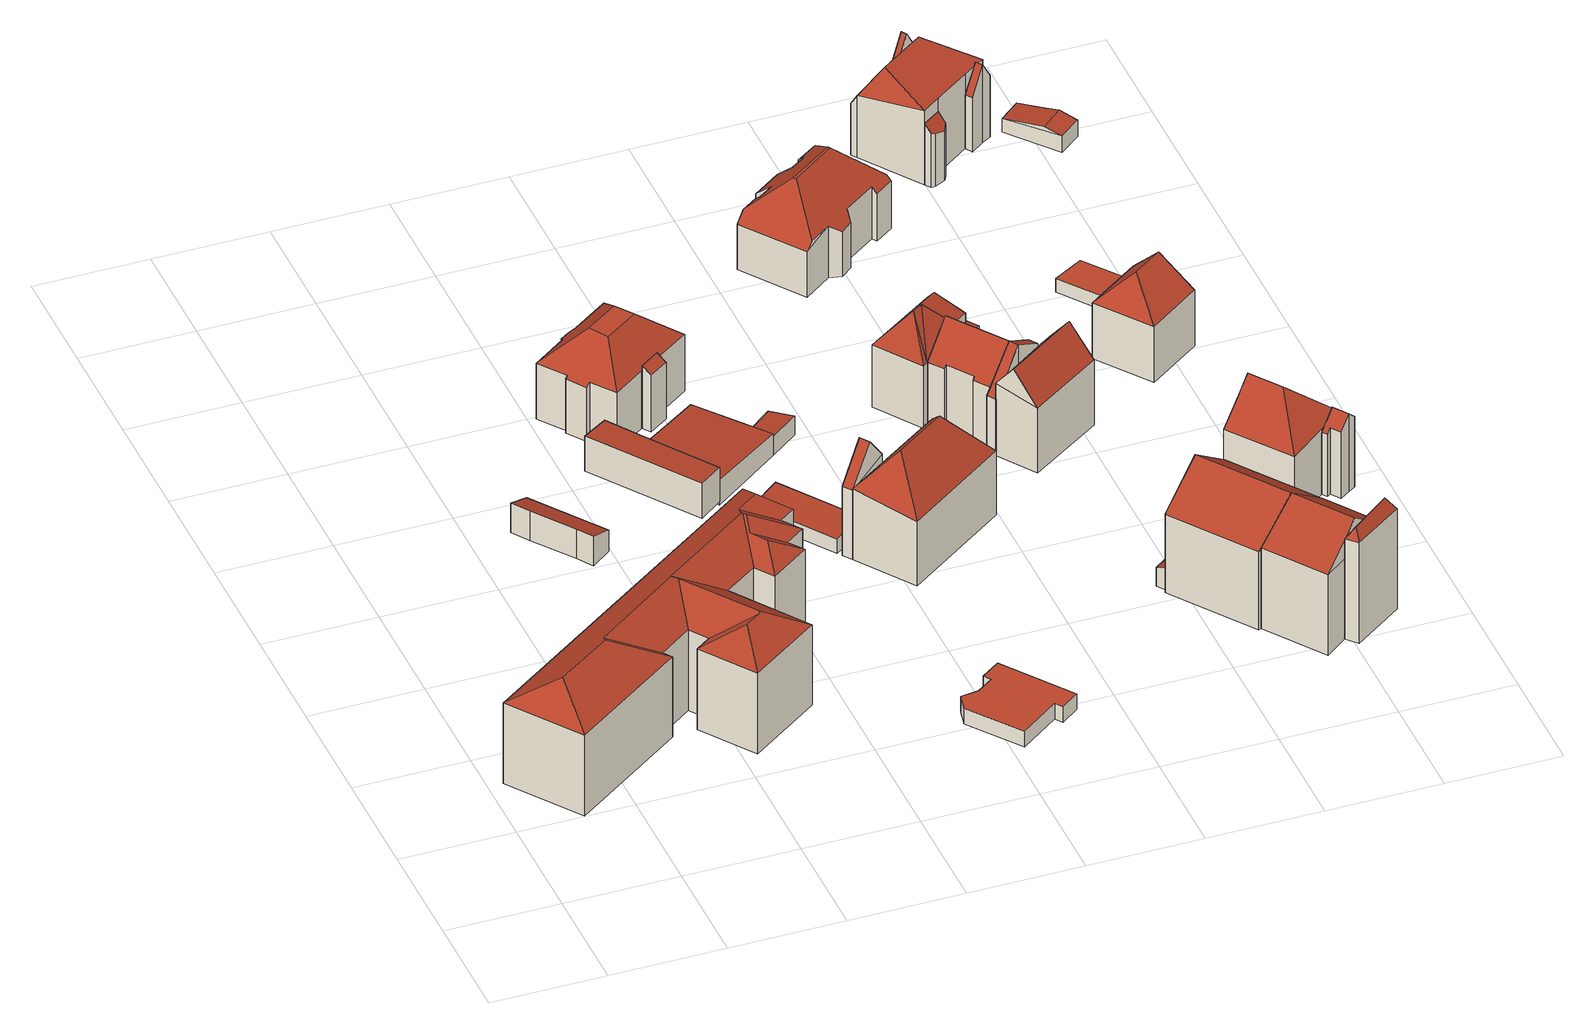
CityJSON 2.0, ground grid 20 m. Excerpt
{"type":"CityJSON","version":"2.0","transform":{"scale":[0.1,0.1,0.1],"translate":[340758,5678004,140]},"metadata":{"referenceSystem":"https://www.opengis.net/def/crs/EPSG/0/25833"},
"CityObjects":{
"building1":{"type":"Building","attributes":{"Dachtyp_tdc":"tdcFreeFormRoof","Gemeindeschluessel":14729160,"Dachneigung":32.96,"QualitaetDacherkennung":18,"Geometrietyp2DReferenz":"3000","function":"31001_9998","roofType":"5000","measuredHeight":20.67},"geometry":[{"type":"MultiSurface","lod":"2","boundaries":[[[0,1,2,3]],[[1,4,5,2]],[[4,6,7,5]],[[6,8,9,7]],[[8,10,11,9]],[[10,12,13,11]],[[12,14,15,13]],[[14,16,17,15]],[[16,18,19,17]],[[18,20,21,19]],[[20,22,23,21]],[[22,24,25,23]],[[24,26,27,25]],[[26,28,29,27]],[[28,30,31,29]],[[30,32,33,31]],[[32,34,35,33]],[[34,0,3,35]],[[36,37,34,32]],[[38,39,40,36,32,30]],[[41,38,30,28]],[[41,28,26]],[[42,43,44,45,46,39,38,41,26,24]],[[42,24,22]],[[43,42,22,20]],[[44,43,20,18]],[[47,45,44,18,16]],[[48,49,47,16,14]],[[50,48,14,12]],[[50,12,10]],[[49,48,50,10,8]],[[46,45,47,49,8,6]],[[40,39,46,6,4]],[[51,37,36,40,4,1]],[[51,1,0]],[[37,51,0,34]],[[3,2,5,7,9,11,13,15,17,19,21,23,25,27,29,31,33,35]]],"semantics":{"surfaces":[{"type":"WallSurface"},{"type":"RoofSurface"},{"type":"GroundSurface"}],"values":[0,0,0,0,0,0,0,0,0,0,0,0,0,0,0,0,0,0,1,1,1,1,1,1,1,1,1,1,1,1,1,1,1,1,1,1,2]}}]},
"building2":{"type":"Building","attributes":{"Dachtyp_tdc":"tdcPolyFlatRoof","Gemeindeschluessel":14729160,"Dachneigung":19.2,"QualitaetDacherkennung":61,"Geometrietyp2DReferenz":"3000","function":"31001_9998","roofType":"2100","measuredHeight":5.78},"geometry":[{"type":"MultiSurface","lod":"2","boundaries":[[[52,53,54,55]],[[53,56,57,54]],[[56,58,59,57]],[[58,60,61,59]],[[60,62,63,61]],[[62,64,65,63]],[[64,52,55,65]],[[64,62,60,58,56,53,52]],[[55,54,57,59,61,63,65]]],"semantics":{"surfaces":[{"type":"WallSurface"},{"type":"RoofSurface"},{"type":"GroundSurface"}],"values":[0,0,0,0,0,0,0,1,2]}}]},
"building3":{"type":"Building","attributes":{"Dachtyp_tdc":"tdcPolyFlatRoof","Gemeindeschluessel":14729160,"Dachneigung":3.01,"QualitaetDacherkennung":74,"Geometrietyp2DReferenz":"3000","function":"31001_9998","roofType":"2100","measuredHeight":6.93},"geometry":[{"type":"MultiSurface","lod":"2","boundaries":[[[66,67,68,69]],[[67,70,71,68]],[[70,72,73,71]],[[72,74,75,73]],[[74,66,69,75]],[[74,72,70,67,66]],[[69,68,71,73,75]]],"semantics":{"surfaces":[{"type":"WallSurface"},{"type":"RoofSurface"},{"type":"GroundSurface"}],"values":[0,0,0,0,0,1,2]}}]},
"building4":{"type":"Building","attributes":{"Dachtyp_tdc":"tdcPolyFlatRoof","Gemeindeschluessel":14729160,"Dachneigung":0,"QualitaetDacherkennung":0,"Geometrietyp2DReferenz":"3000","BezugspunktDach":"2000","function":"31001_9998","measuredHeight":3},"geometry":[{"type":"MultiSurface","lod":"2","boundaries":[[[76,77,78,79,80,81,82,83,84,85]],[[81,80,86,87]],[[80,79,88,86]],[[79,78,89,88]],[[78,77,90,89]],[[77,76,91,90]],[[76,85,92,91]],[[85,84,93,92]],[[84,83,94,93]],[[83,82,95,94]],[[82,81,87,95]],[[92,93,94,95,87,86,88,89,90,91]]],"semantics":{"surfaces":[{"type":"RoofSurface"},{"type":"WallSurface"},{"type":"GroundSurface"}],"values":[0,1,1,1,1,1,1,1,1,1,1,2]}}]},
"building5":{"type":"Building","attributes":{"Gemeindeschluessel":14729160,"Geometrietyp2DReferenz":"3000","function":"31001_9998","roofType":"9999"},"children":["building5-1","building5-2"]},
"building5-1":{"type":"BuildingPart","attributes":{"Dachtyp_tdc":"tdcPolyFlatRoof","Dachneigung":34.7,"QualitaetDacherkennung":26,"Geometrietyp2DReferenz":"3000","roofType":"2100","measuredHeight":12.21},"parents":["building5"],"geometry":[{"type":"MultiSurface","lod":"2","boundaries":[[[96,97,98,99,100]],[[97,101,102,98]],[[101,103,104,102]],[[103,105,106,107,104]],[[103,101,97,96,105]],[[107,99,98,102,104]],[[96,100,106,105]],[[100,99,107,106]]],"semantics":{"surfaces":[{"type":"WallSurface"},{"type":"RoofSurface"},{"type":"GroundSurface"},{"type":"ClosureSurface"}],"values":[0,0,0,0,1,2,0,3]}}]},
"building5-2":{"type":"BuildingPart","attributes":{"Dachtyp_tdc":"tdcCutTentRoof","Dachneigung":43.48,"QualitaetDacherkennung":68,"Geometrietyp2DReferenz":"3000","roofType":"9999","measuredHeight":16.53},"parents":["building5"],"geometry":[{"type":"MultiSurface","lod":"2","boundaries":[[[108,109,98,110]],[[109,100,99,98]],[[106,111,112,107]],[[111,113,114,112]],[[113,115,116,114]],[[115,117,118,116]],[[117,119,120,118]],[[119,121,122,120]],[[121,123,124,122]],[[123,125,126,124]],[[125,127,128,126]],[[127,129,130,128]],[[129,131,132,130]],[[131,133,134,132]],[[133,135,136,134]],[[135,137,138,136]],[[137,139,140,138]],[[139,141,142,140]],[[141,108,110,142]],[[113,111,106,100,109,108,143,144]],[[123,121,119,117,115,113,144,145]],[[137,135,133,131,129,127,125,123,145,146]],[[108,141,139,137,146,143]],[[146,145,144,143]],[[110,98,99,107,112,114,116,118,120,122,124,126,128,130,132,134,136,138,140,142]],[[107,99,100,106]]],"semantics":{"surfaces":[{"type":"WallSurface"},{"type":"RoofSurface"},{"type":"GroundSurface"},{"type":"ClosureSurface"}],"values":[0,0,0,0,0,0,0,0,0,0,0,0,0,0,0,0,0,0,0,1,1,1,1,1,2,3]}}]},
"building6":{"type":"Building","attributes":{"Dachtyp_tdc":"tdcPolyFlatRoof","Gemeindeschluessel":14729160,"Dachneigung":6.34,"QualitaetDacherkennung":82,"Geometrietyp2DReferenz":"3000","function":"31001_9998","roofType":"2100","measuredHeight":3.53},"geometry":[{"type":"MultiSurface","lod":"2","boundaries":[[[147,148,149,150]],[[148,151,152,149]],[[151,153,154,152]],[[153,147,150,154]],[[153,151,148,147]],[[150,149,152,154]]],"semantics":{"surfaces":[{"type":"WallSurface"},{"type":"RoofSurface"},{"type":"GroundSurface"}],"values":[0,0,0,0,1,2]}}]},
"building7":{"type":"Building","attributes":{"Gemeindeschluessel":14729160,"Geometrietyp2DReferenz":"3000","function":"31001_9998","roofType":"9999"},"children":["building7-1","building7-2"]},
"building7-1":{"type":"BuildingPart","attributes":{"Dachtyp_tdc":"tdcPolyFlatRoof","Dachneigung":2.63,"QualitaetDacherkennung":85,"Geometrietyp2DReferenz":"3000","roofType":"2100","measuredHeight":4.92},"parents":["building7"],"geometry":[{"type":"MultiSurface","lod":"2","boundaries":[[[155,156,157,158]],[[156,159,160,161,157]],[[162,163,164,165,166]],[[163,155,158,164]],[[163,162,159,156,155]],[[158,157,161,165,164]],[[162,166,160,159]],[[166,165,161,160]]],"semantics":{"surfaces":[{"type":"WallSurface"},{"type":"RoofSurface"},{"type":"GroundSurface"},{"type":"ClosureSurface"}],"values":[0,0,0,0,1,2,0,3]}}]},
"building7-2":{"type":"BuildingPart","attributes":{"Dachtyp_tdc":"tdcPolyFlatRoof","Dachneigung":8.41,"QualitaetDacherkennung":67,"Geometrietyp2DReferenz":"3000","roofType":"2100","measuredHeight":3.64},"parents":["building7"],"geometry":[{"type":"MultiSurface","lod":"2","boundaries":[[[167,168,169,170]],[[168,166,165,169]],[[160,167,170,161]],[[160,166,168,167]],[[170,169,165,161]],[[160,161,165,166]]],"semantics":{"surfaces":[{"type":"WallSurface"},{"type":"RoofSurface"},{"type":"GroundSurface"},{"type":"ClosureSurface"}],"values":[0,0,0,1,2,3]}}]},
"building8":{"type":"Building","attributes":{"Gemeindeschluessel":14729160,"Geometrietyp2DReferenz":"3000","function":"31001_9998","roofType":"9999"},"children":["building8-1","building8-2"]},
"building8-1":{"type":"BuildingPart","attributes":{"Dachtyp_tdc":"tdcHipRoof","Dachneigung":49.89,"QualitaetDacherkennung":54,"Geometrietyp2DReferenz":"3000","roofType":"3200","measuredHeight":20.4},"parents":["building8"],"geometry":[{"type":"MultiSurface","lod":"2","boundaries":[[[171,172,173,174]],[[172,175,176,177,173]],[[178,171,174,179]],[[175,172,180]],[[171,178,181]],[[172,171,181,180]],[[178,182,183,175,180,181]],[[174,173,177,184,179]],[[179,184,182,178]],[[183,176,175]],[[184,177,176,183,182]]],"semantics":{"surfaces":[{"type":"WallSurface"},{"type":"RoofSurface"},{"type":"GroundSurface"},{"type":"ClosureSurface"}],"values":[0,0,0,1,1,1,1,2,0,0,3]}}]},
"building8-2":{"type":"BuildingPart","attributes":{"Dachtyp_tdc":"tdcGableRoof","Dachneigung":52.89,"QualitaetDacherkennung":51,"Geometrietyp2DReferenz":"3000","roofType":"3100","measuredHeight":19.97},"parents":["building8"],"geometry":[{"type":"MultiSurface","lod":"2","boundaries":[[[176,185,186,177]],[[185,187,188,186]],[[187,189,182,184,188]],[[187,185,190]],[[176,183,189,191]],[[185,176,191,190]],[[189,187,190,191]],[[177,186,188,184]],[[183,182,189]],[[176,177,184,182,183]]],"semantics":{"surfaces":[{"type":"WallSurface"},{"type":"RoofSurface"},{"type":"GroundSurface"},{"type":"ClosureSurface"}],"values":[0,0,0,0,0,1,1,2,0,3]}}]},
"building9":{"type":"Building","attributes":{"Dachtyp_tdc":"tdcFreeFormRoof","Gemeindeschluessel":14729160,"Dachneigung":50.76,"QualitaetDacherkennung":24,"Geometrietyp2DReferenz":"3000","function":"31001_9998","roofType":"5000","measuredHeight":18.04},"geometry":[{"type":"MultiSurface","lod":"2","boundaries":[[[192,193,194,195]],[[193,196,197,194]],[[196,198,199,197]],[[198,200,201,199]],[[200,202,203,201]],[[202,204,205,203]],[[204,192,195,205]],[[206,207,204,202]],[[208,206,202,200]],[[208,200,198]],[[209,207,206,208,198,196]],[[209,196,193]],[[207,192,204]],[[209,192,207]],[[192,209,193]],[[195,194,197,199,201,203,205]]],"semantics":{"surfaces":[{"type":"WallSurface"},{"type":"RoofSurface"},{"type":"GroundSurface"}],"values":[0,0,0,0,0,0,0,1,1,1,1,1,1,1,1,2]}}]},
"building10":{"type":"Building","attributes":{"Dachtyp_tdc":"tdcFreeFormRoof","Gemeindeschluessel":14729160,"Dachneigung":47.77,"QualitaetDacherkennung":74,"Geometrietyp2DReferenz":"3000","function":"31001_9998","roofType":"5000","measuredHeight":18.05},"geometry":[{"type":"MultiSurface","lod":"2","boundaries":[[[210,211,212,213]],[[211,214,215,212]],[[214,216,217,215]],[[216,218,219,217]],[[218,220,221,219]],[[220,222,223,221]],[[222,224,225,223]],[[224,226,227,225]],[[226,228,229,227]],[[228,230,231,229]],[[230,232,233,231]],[[232,234,235,233]],[[234,236,237,235]],[[236,238,239,237]],[[238,240,241,239]],[[240,242,243,241]],[[242,244,245,243]],[[244,246,247,245]],[[246,248,249,247]],[[248,250,251,249]],[[250,252,253,251]],[[252,254,255,253]],[[254,256,257,255]],[[256,258,259,257]],[[258,260,261,259]],[[260,262,263,261]],[[262,264,265,263]],[[264,266,267,265]],[[266,268,269,267]],[[268,270,271,269]],[[270,272,273,271]],[[272,274,275,273]],[[274,276,277,275]],[[276,278,279,277]],[[278,280,281,279]],[[280,282,283,281]],[[282,284,285,283]],[[284,286,287,285]],[[286,288,289,287]],[[288,210,213,289]],[[290,276,274,272,270,268,266,264,262,260,258,256,254,252,250,248,246,244,242,240,238,236,234,232,230,228,226,224,222,220,218,216,214,211,210,291]],[[278,290,291,288,286,284,282,280]],[[278,276,290]],[[210,288,291]],[[213,212,215,217,219,221,223,225,227,229,231,233,235,237,239,241,243,245,247,249,251,253,255,257,259,261,263,265,267,269,271,273,275,277,279,281,283,285,287,289]]],"semantics":{"surfaces":[{"type":"WallSurface"},{"type":"RoofSurface"},{"type":"GroundSurface"}],"values":[0,0,0,0,0,0,0,0,0,0,0,0,0,0,0,0,0,0,0,0,0,0,0,0,0,0,0,0,0,0,0,0,0,0,0,0,0,0,0,0,1,1,0,0,2]}}]},
"building11":{"type":"Building","attributes":{"Gemeindeschluessel":14729160,"Geometrietyp2DReferenz":"3000","function":"31001_9998","roofType":"9999"},"children":["building11-1","building11-2"]},
"building11-1":{"type":"BuildingPart","attributes":{"Dachtyp_tdc":"tdcGableRoof","Dachneigung":47.56,"QualitaetDacherkennung":50,"Geometrietyp2DReferenz":"3000","roofType":"3100","measuredHeight":17.82},"parents":["building11"],"geometry":[{"type":"MultiSurface","lod":"2","boundaries":[[[292,293,294,295]],[[293,296,297,294]],[[296,290,298,297]],[[290,299,300,298]],[[299,301,302,303,300]],[[290,296,293,292,304,305]],[[305,301,299,290]],[[306,295,294,297,298,300,303]],[[304,307,305]],[[292,295,306,307,304]],[[307,302,301,305]],[[306,303,302,307]]],"semantics":{"surfaces":[{"type":"WallSurface"},{"type":"RoofSurface"},{"type":"GroundSurface"},{"type":"ClosureSurface"}],"values":[0,0,0,0,0,1,1,2,0,3,0,3]}}]},
"building11-2":{"type":"BuildingPart","attributes":{"Dachtyp_tdc":"tdcGableRoof","Dachneigung":50.42,"QualitaetDacherkennung":58,"Geometrietyp2DReferenz":"3000","roofType":"3100","measuredHeight":18.27},"parents":["building11"],"geometry":[{"type":"MultiSurface","lod":"2","boundaries":[[[308,309,310,311]],[[309,312,292,295,310]],[[313,308,311,314]],[[312,309,315]],[[308,313,316]],[[309,308,316,315]],[[313,302,307,304,312,315,316]],[[311,310,295,306,303,314]],[[314,303,302,313]],[[292,312,304]],[[306,295,292,304,307]],[[303,306,307,302]]],"semantics":{"surfaces":[{"type":"WallSurface"},{"type":"RoofSurface"},{"type":"GroundSurface"},{"type":"ClosureSurface"}],"values":[0,0,0,0,0,1,1,2,0,0,3,3]}}]},
"building12":{"type":"Building","attributes":{"Gemeindeschluessel":14729160,"Geometrietyp2DReferenz":"3000","function":"31001_9998","roofType":"9999"},"children":["building12-1","building12-2","building12-3","building12-4","building12-5"]},
"building12-1":{"type":"BuildingPart","attributes":{"Dachtyp_tdc":"tdcFreeFormRoof","Dachneigung":58.46,"QualitaetDacherkennung":4,"Geometrietyp2DReferenz":"3000","roofType":"5000","measuredHeight":22.05},"parents":["building12"],"geometry":[{"type":"MultiSurface","lod":"2","boundaries":[[[317,318,319,320,321]],[[318,322,323,319]],[[322,324,325,326,327,323]],[[328,324,322]],[[329,328,322,318]],[[329,318,317]],[[328,329,317,330,331,324]],[[320,319,323,327]],[[324,331,325]],[[330,317,321]],[[326,321,320,327]],[[325,331,330,321,326]]],"semantics":{"surfaces":[{"type":"WallSurface"},{"type":"RoofSurface"},{"type":"GroundSurface"},{"type":"ClosureSurface"}],"values":[0,0,0,1,1,1,1,2,0,0,3,3]}}]},
"building12-2":{"type":"BuildingPart","attributes":{"Dachtyp_tdc":"tdcPolyFlatRoof","Dachneigung":22.03,"QualitaetDacherkennung":40,"Geometrietyp2DReferenz":"3000","roofType":"2100","measuredHeight":4.48},"parents":["building12"],"geometry":[{"type":"MultiSurface","lod":"2","boundaries":[[[332,333,334,335]],[[333,336,337,334]],[[336,338,339,337]],[[338,340,341,339]],[[340,342,343,341]],[[342,344,345,343]],[[344,346,347,345]],[[346,348,349,347]],[[348,350,351,349]],[[350,352,353,351]],[[354,332,335,355]],[[354,352,350,348,346,344,342,340,338,336,333,332]],[[335,334,337,339,341,343,345,347,349,351,353,355]],[[355,353,352,354]]],"semantics":{"surfaces":[{"type":"WallSurface"},{"type":"RoofSurface"},{"type":"GroundSurface"},{"type":"ClosureSurface"}],"values":[0,0,0,0,0,0,0,0,0,0,0,1,2,3]}}]},
"building12-3":{"type":"BuildingPart","attributes":{"Dachtyp_tdc":"tdcPolyFlatRoof","Dachneigung":0,"QualitaetDacherkennung":16,"Geometrietyp2DReferenz":"3000","roofType":"1000","measuredHeight":13.97},"parents":["building12"],"geometry":[{"type":"MultiSurface","lod":"2","boundaries":[[[356,357,358,359]],[[360,361,362,363]],[[361,356,359,362]],[[361,360,357,356]],[[359,358,363,362]],[[363,358,357,360]]],"semantics":{"surfaces":[{"type":"WallSurface"},{"type":"RoofSurface"},{"type":"GroundSurface"},{"type":"ClosureSurface"}],"values":[0,0,0,1,2,3]}}]},
"building12-4":{"type":"BuildingPart","attributes":{"Dachtyp_tdc":"tdcGableRoof","Dachneigung":36.53,"QualitaetDacherkennung":72,"Geometrietyp2DReferenz":"3000","roofType":"3100","measuredHeight":21.66},"parents":["building12"],"geometry":[{"type":"MultiSurface","lod":"2","boundaries":[[[364,321,320,365,366,367]],[[368,369,370,371,372]],[[321,364,373,374,330]],[[369,368,325,331,374,373]],[[365,320,327,372,371]],[[372,327,326,368]],[[327,320,321,326]],[[366,365,371,370]],[[366,370,369,364,367]],[[374,331,330]],[[325,368,326]],[[330,331,325,326,321]],[[369,373,364]]],"semantics":{"surfaces":[{"type":"WallSurface"},{"type":"RoofSurface"},{"type":"GroundSurface"},{"type":"ClosureSurface"}],"values":[0,0,1,1,2,0,3,3,3,0,0,3,3]}}]},
"building12-5":{"type":"BuildingPart","attributes":{"Dachtyp_tdc":"tdcGableRoof","Dachneigung":36.58,"QualitaetDacherkennung":67,"Geometrietyp2DReferenz":"3000","roofType":"3100","measuredHeight":21.69},"parents":["building12"],"geometry":[{"type":"MultiSurface","lod":"2","boundaries":[[[375,376,355,377]],[[376,354,355]],[[378,353,352]],[[378,379,360,363,353]],[[380,366,365,358,357]],[[370,381,382,371]],[[381,375,377,382]],[[381,369,383,384,385,375]],[[386,387,388,384,383,373,364,367]],[[380,386,367,366]],[[376,385,384,388,378]],[[378,388,387,379]],[[379,387,386,380]],[[375,385,376]],[[370,369,381]],[[377,355,353,363,358,365,371,382]],[[352,354,376,378]],[[352,353,355,354]],[[357,360,379,380]],[[357,358,363,360]],[[371,365,366,370]],[[383,369,373]],[[366,367,364,369,370]],[[373,369,364]]],"semantics":{"surfaces":[{"type":"WallSurface"},{"type":"RoofSurface"},{"type":"GroundSurface"},{"type":"ClosureSurface"}],"values":[0,0,0,0,0,0,0,1,1,0,0,0,0,0,0,2,0,3,0,3,3,0,3,3]}}]},
"building13":{"type":"Building","attributes":{"Dachtyp_tdc":"tdcFreeFormRoof","Gemeindeschluessel":14729160,"Dachneigung":42.41,"QualitaetDacherkennung":34,"Geometrietyp2DReferenz":"3000","function":"31001_9998","roofType":"5000","measuredHeight":16.13},"geometry":[{"type":"MultiSurface","lod":"2","boundaries":[[[389,390,391,392]],[[390,393,394,391]],[[393,395,396,394]],[[395,397,398,396]],[[397,399,400,398]],[[399,401,402,400]],[[401,403,404,402]],[[403,405,406,404]],[[405,407,408,406]],[[407,409,410,408]],[[409,411,412,410]],[[411,413,414,412]],[[413,415,416,414]],[[415,417,418,416]],[[417,419,420,418]],[[419,421,422,420]],[[421,423,424,422]],[[423,425,426,424]],[[425,427,428,426]],[[427,429,430,428]],[[429,431,432,430]],[[431,389,392,432]],[[433,434,435,436,415,413]],[[437,438,431,429,427,425,423,421,419,417,436,435]],[[393,390,389,438,437,439,440,397,395]],[[401,399,440,439,434,433,411,409,407,405,403]],[[434,439,437,435]],[[417,415,436]],[[389,431,438]],[[399,397,440]],[[413,411,433]],[[392,391,394,396,398,400,402,404,406,408,410,412,414,416,418,420,422,424,426,428,430,432]]],"semantics":{"surfaces":[{"type":"WallSurface"},{"type":"RoofSurface"},{"type":"GroundSurface"}],"values":[0,0,0,0,0,0,0,0,0,0,0,0,0,0,0,0,0,0,0,0,0,0,1,1,1,1,1,0,0,0,0,2]}}]},
"building14":{"type":"Building","attributes":{"Dachtyp_tdc":"tdcPolyFlatRoof","Gemeindeschluessel":14729160,"Dachneigung":0,"QualitaetDacherkennung":79,"Geometrietyp2DReferenz":"3000","function":"31001_9998","roofType":"1000","measuredHeight":2.91},"geometry":[{"type":"MultiSurface","lod":"2","boundaries":[[[441,442,443,444]],[[442,445,446,443]],[[445,447,448,446]],[[447,441,444,448]],[[447,445,442,441]],[[444,443,446,448]]],"semantics":{"surfaces":[{"type":"WallSurface"},{"type":"RoofSurface"},{"type":"GroundSurface"}],"values":[0,0,0,0,1,2]}}]},
"building15":{"type":"Building","attributes":{"Gemeindeschluessel":14729160,"Geometrietyp2DReferenz":"3000","function":"31001_9998","roofType":"9999"},"children":["building15-1","building15-2","building15-3"]},
"building15-1":{"type":"BuildingPart","attributes":{"Dachtyp_tdc":"tdcGableRoof","Dachneigung":29.94,"QualitaetDacherkennung":12,"Geometrietyp2DReferenz":"3000","roofType":"3100","measuredHeight":12.21},"parents":["building15"],"geometry":[{"type":"MultiSurface","lod":"2","boundaries":[[[449,450,451,452]],[[450,453,454,451]],[[453,455,456,454]],[[453,450,457]],[[450,449,458,457]],[[455,453,457,458,459]],[[452,451,454,456,460]],[[449,452,460,461]],[[461,460,456,455]],[[449,461,459,458]],[[459,461,455]]],"semantics":{"surfaces":[{"type":"WallSurface"},{"type":"RoofSurface"},{"type":"GroundSurface"},{"type":"ClosureSurface"}],"values":[0,0,0,0,1,1,2,3,3,3,3]}}]},
"building15-2":{"type":"BuildingPart","attributes":{"Dachtyp_tdc":"tdcFreeFormRoof","Dachneigung":44.81,"QualitaetDacherkennung":28,"Geometrietyp2DReferenz":"3000","roofType":"5000","measuredHeight":15.06},"parents":["building15"],"geometry":[{"type":"MultiSurface","lod":"2","boundaries":[[[462,463,464,465]],[[466,467,468,469]],[[467,470,471,468]],[[470,472,473,471]],[[472,474,475,473]],[[474,476,477,475]],[[476,478,479,477]],[[478,462,465,479]],[[474,472,470,467,466,480]],[[480,481,463,462,478,476,474]],[[465,464,482,469,468,471,473,475,477,479]],[[483,481,480]],[[482,464,463,481,483]],[[466,483,480]],[[466,469,482,483]]],"semantics":{"surfaces":[{"type":"WallSurface"},{"type":"RoofSurface"},{"type":"GroundSurface"},{"type":"ClosureSurface"}],"values":[0,0,0,0,0,0,0,0,1,1,2,0,3,0,3]}}]},
"building15-3":{"type":"BuildingPart","attributes":{"Dachtyp_tdc":"tdcHipAndGableRoof","Dachneigung":44.37,"QualitaetDacherkennung":52,"Geometrietyp2DReferenz":"3000","roofType":"5000","measuredHeight":18.87},"parents":["building15"],"geometry":[{"type":"MultiSurface","lod":"2","boundaries":[[[484,485,486,456,455]],[[485,487,488,486]],[[487,489,490,488]],[[489,491,492,490]],[[491,493,494,492]],[[493,495,496,494]],[[495,497,498,496]],[[497,499,500,498]],[[499,466,469,500]],[[501,502,503,464,463]],[[502,504,505,503]],[[504,506,452,505]],[[506,449,452]],[[502,501,481,483,466,507]],[[466,499,497,495,493,491,489,487,485,484,508,507]],[[508,506,504,502,507]],[[460,456,486,488,490,492,494,496,498,500,469,482,464,503,505,452]],[[459,458,449,506,508]],[[460,452,449,461]],[[461,449,458,459]],[[484,455,459,508]],[[455,456,460,461]],[[455,461,459]],[[501,463,481]],[[463,464,482,483,481]],[[483,482,469,466]]],"semantics":{"surfaces":[{"type":"WallSurface"},{"type":"RoofSurface"},{"type":"GroundSurface"},{"type":"ClosureSurface"}],"values":[0,0,0,0,0,0,0,0,0,0,0,0,0,1,1,1,2,0,3,3,0,3,3,0,3,3]}}]},
"building16":{"type":"Building","attributes":{"Dachtyp_tdc":"tdcHipAndGableRoof","Gemeindeschluessel":14729160,"Dachneigung":34.58,"QualitaetDacherkennung":45,"Geometrietyp2DReferenz":"3000","function":"31001_9998","roofType":"5000","measuredHeight":15.58},"geometry":[{"type":"MultiSurface","lod":"2","boundaries":[[[509,510,511,512]],[[510,513,514,511]],[[513,515,516,514]],[[515,509,512,516]],[[513,510,517]],[[509,515,518]],[[510,509,518,517]],[[515,513,517,518]],[[512,511,514,516]]],"semantics":{"surfaces":[{"type":"WallSurface"},{"type":"RoofSurface"},{"type":"GroundSurface"}],"values":[0,0,0,0,1,0,1,1,2]}}]},
"building17":{"type":"Building","attributes":{"Dachtyp_tdc":"tdcPolyFlatRoof","Gemeindeschluessel":14729160,"Dachneigung":0,"QualitaetDacherkennung":71,"Geometrietyp2DReferenz":"3000","function":"31001_9998","roofType":"1000","measuredHeight":2.67},"geometry":[{"type":"MultiSurface","lod":"2","boundaries":[[[519,520,521,522]],[[523,524,525,526]],[[522,521,524,523]],[[521,520,525,524]],[[520,519,526,525]],[[519,522,523,526]]],"semantics":{"surfaces":[{"type":"RoofSurface"},{"type":"GroundSurface"},{"type":"WallSurface"}],"values":[0,1,2,2,2,2]}}]},
"building18":{"type":"Building","attributes":{"Gemeindeschluessel":14729160,"Geometrietyp2DReferenz":"3000","function":"31001_9998","roofType":"9999"},"children":["building18-1","building18-2","building18-3","building18-4"]},
"building18-1":{"type":"BuildingPart","attributes":{"Dachtyp_tdc":"tdcPolyFlatRoof","Dachneigung":49.69,"QualitaetDacherkennung":43,"Geometrietyp2DReferenz":"3000","roofType":"2100","measuredHeight":12},"parents":["building18"],"geometry":[{"type":"MultiSurface","lod":"2","boundaries":[[[527,528,529,530]],[[528,531,532,529]],[[533,534,535,536]],[[534,537,538,535]],[[537,527,530,538]],[[537,534,533,531,528,527]],[[530,529,532,536,535,538]],[[536,532,531,533]]],"semantics":{"surfaces":[{"type":"WallSurface"},{"type":"RoofSurface"},{"type":"GroundSurface"},{"type":"ClosureSurface"}],"values":[0,0,0,0,0,1,2,3]}}]},
"building18-2":{"type":"BuildingPart","attributes":{"Dachtyp_tdc":"tdcGableRoof","Dachneigung":59.61,"QualitaetDacherkennung":68,"Geometrietyp2DReferenz":"3000","roofType":"3100","measuredHeight":15.15},"parents":["building18"],"geometry":[{"type":"MultiSurface","lod":"2","boundaries":[[[539,540,541,542]],[[540,543,544,541]],[[543,545,546,544]],[[545,547,548,546]],[[547,549,550,548]],[[549,551,552,550]],[[551,553,554,552]],[[553,555,556,554]],[[551,549,547,545,543,540,539,557,558,559]],[[559,560,555,553,551]],[[561,562,542,541,544,546,548,550,552,554,556]],[[558,563,559]],[[557,562,561,563,558]],[[542,562,557,539]],[[563,560,559]],[[556,555,560,563,561]]],"semantics":{"surfaces":[{"type":"WallSurface"},{"type":"RoofSurface"},{"type":"GroundSurface"},{"type":"ClosureSurface"}],"values":[0,0,0,0,0,0,0,0,1,1,2,0,3,3,0,3]}}]},
"building18-3":{"type":"BuildingPart","attributes":{"Dachtyp_tdc":"tdcHipRoof","Dachneigung":10.31,"QualitaetDacherkennung":29,"Geometrietyp2DReferenz":"3000","roofType":"3200","measuredHeight":16.32},"parents":["building18"],"geometry":[{"type":"MultiSurface","lod":"2","boundaries":[[[564,565,566,567]],[[565,568,569,566]],[[568,570,571,572,569]],[[573,574,575,576,577,578]],[[574,579,580,575]],[[579,581,582,580]],[[581,583,584,582]],[[583,585,541,584]],[[585,586,539,542,541]],[[587,588,533,536,556,555]],[[589,590,591,532,531]],[[590,592,593,591]],[[592,594,595,593]],[[594,564,567,595]],[[590,589,596]],[[597,586,585,583,581,579,574,573,598]],[[589,588,587,560,563,558,597,598,596]],[[573,599,600,570,568,565,564,594,592,590,596,598]],[[567,566,569,572,576,575,580,582,584,541,542,562,561,556,536,532,591,593,595]],[[578,599,573]],[[600,571,570]],[[577,576,572,571]],[[578,577,571,600,599]],[[557,539,586,597]],[[557,562,542,539]],[[555,560,587]],[[558,557,597]],[[561,562,557,558,563]],[[556,561,563,560,555]],[[531,533,588,589]],[[531,532,536,533]]],"semantics":{"surfaces":[{"type":"WallSurface"},{"type":"RoofSurface"},{"type":"GroundSurface"},{"type":"ClosureSurface"}],"values":[0,0,0,0,0,0,0,0,0,0,0,0,0,0,1,1,1,1,2,0,0,3,3,0,3,0,0,3,3,0,3]}}]},
"building18-4":{"type":"BuildingPart","attributes":{"Dachtyp_tdc":"tdcGableRoof","Dachneigung":59.38,"QualitaetDacherkennung":42,"Geometrietyp2DReferenz":"3000","roofType":"3100","measuredHeight":15.6},"parents":["building18"],"geometry":[{"type":"MultiSurface","lod":"2","boundaries":[[[571,601,602,572]],[[601,603,604,602]],[[603,577,576,604]],[[578,605,606,607,599]],[[571,600,607,606,601]],[[603,605,578,577]],[[601,606,605,603]],[[572,602,604,576]],[[572,576,577,571]],[[599,607,600]],[[577,578,599,600,571]]],"semantics":{"surfaces":[{"type":"WallSurface"},{"type":"RoofSurface"},{"type":"GroundSurface"},{"type":"ClosureSurface"}],"values":[0,0,0,1,1,0,0,2,3,0,3]}}]},
"building19":{"type":"Building","attributes":{"Dachtyp_tdc":"tdcFreeFormRoof","Gemeindeschluessel":14729160,"Dachneigung":10.03,"QualitaetDacherkennung":60,"Geometrietyp2DReferenz":"3000","function":"31001_9998","roofType":"5000","measuredHeight":3.86},"geometry":[{"type":"MultiSurface","lod":"2","boundaries":[[[608,609,610,611]],[[609,612,613,610]],[[612,614,615,613]],[[614,616,617,615]],[[616,608,611,617]],[[618,619,614,612,609]],[[608,616,619,618]],[[616,614,619]],[[609,608,618]],[[611,610,613,615,617]]],"semantics":{"surfaces":[{"type":"WallSurface"},{"type":"RoofSurface"},{"type":"GroundSurface"}],"values":[0,0,0,0,0,1,1,0,0,2]}}]}
},
"vertices":[
[587,470,208],[518,421,208],[518,421,51],[587,470,51],[494,454,208],[494,454,51],[436,413,208],[436,413,51],[527,283,208],[527,283,51],[402,195,208],[402,195,51],[336,288,208],[336,288,51],[363,308,208],[363,308,51],[341,339,208],[341,339,51],[283,297,208],[283,297,51],[293,283,208],[293,283,51],[91,140,208],[91,140,51],[3,265,208],[3,265,51],[552,653,208],[552,653,51],[607,575,208],[607,575,51],[579,555,208],[579,555,51],[602,522,208],[602,522,51],[568,497,208],[568,497,51],[514,537,249],[509,507,235],[512,566,239],[508,543,250],[510,542,249],[552,595,239],[90,233,257],[187,301,257],[189,313,252],[345,424,252],[346,428,250],[356,422,247],[443,294,245],[444,298,247],[415,274,245],[528,480,235],
[255,809,135],[235,839,135],[235,839,78],[255,809,78],[270,862,120],[270,862,78],[342,763,120],[342,763,78],[360,737,120],[360,737,78],[325,711,135],[325,711,78],[307,738,135],[307,738,78],
[582,831,117],[540,799,120],[540,799,51],[582,831,51],[413,980,120],[413,980,51],[458,1011,117],[458,1011,51],[496,955,117],[496,955,51],
[800,186,128],[767,162,128],[776,150,128],[747,129,128],[715,125,128],[709,94,128],[776,4,128],[846,55,128],[855,42,128],[887,66,128],[715,125,98],[709,94,98],[747,129,98],[776,150,98],[767,162,98],[800,186,98],[887,66,98],[855,42,98],[846,55,98],[776,4,98],
[574,1085,166],[574,1084,166],[574,1084,44],[574,1085,44],[574,1085,155],[584,1071,154],[584,1071,44],[550,1047,154],[550,1047,44],[540,1061,166],[540,1061,155],[540,1061,44],
[637,1128,155],[574,1084,155],[637,1128,44],[539,1061,156],[539,1061,44],[483,1021,156],[483,1021,44],[453,1064,155],[453,1064,44],[447,1060,149],[447,1060,44],[424,1093,149],[424,1093,44],[428,1096,153],[428,1096,44],[394,1143,153],[394,1143,44],[455,1186,153],[455,1186,44],[458,1201,143],[458,1201,44],[475,1213,142],[475,1213,44],[486,1211,150],[486,1211,44],[498,1218,151],[498,1218,44],[549,1253,152],[549,1253,44],[550,1253,152],[550,1253,44],[579,1210,153],[579,1210,44],[605,1170,155],[605,1170,44],[557,1139,208],[497,1098,208],[477,1129,209],[534,1169,209],
[615,772,76],[666,807,83],[666,807,48],[615,772,48],[757,678,83],[757,678,48],[706,642,76],[706,642,48],
[496,955,93],[613,1039,87],[613,1039,44],[496,955,44],[678,957,86],[678,957,74],[678,957,44],[706,922,86],[582,831,93],[582,831,44],[706,922,44],[706,922,80],
[726,995,74],[757,960,81],[757,960,44],[726,995,44],
[975,648,172],[793,520,172],[793,520,47],[975,648,47],[724,620,185],[724,620,182],[724,620,47],[906,747,185],[906,747,47],[798,605,251],[887,667,251],[791,667,185],[734,627,185],[791,667,47],
[712,636,182],[712,636,47],[780,684,202],[780,684,47],[791,667,202],[752,665,246],[764,648,246],
[965,924,154],[956,917,154],[956,917,33],[965,924,33],[901,999,154],[901,999,33],[1026,1084,154],[1026,1084,33],[1067,1024,154],[1067,1024,33],[1038,1004,154],[1038,1004,33],[1051,985,154],[1051,985,33],[986,1013,199],[983,996,213],[1019,1036,199],[965,983,214],
[1051,985,155],[1072,956,155],[1072,956,34],[1051,985,34],[1073,957,153],[1073,957,34],[1075,957,151],[1075,957,34],[1077,958,148],[1077,958,34],[1080,959,146],[1080,959,34],[1083,959,143],[1083,959,34],[1085,959,141],[1085,959,34],[1088,959,139],[1088,959,34],[1090,958,137],[1090,958,34],[1092,958,135],[1092,958,34],[1095,957,134],[1095,957,34],[1096,956,133],[1096,956,34],[1099,954,132],[1099,954,34],[1100,953,131],[1100,953,34],[1102,951,131],[1102,951,34],[1104,950,130],[1104,950,34],[1105,947,130],[1105,947,34],[1107,945,130],[1107,945,34],[1108,943,131],[1108,943,34],[1109,941,132],[1109,941,34],[1109,939,132],[1109,939,34],[1109,936,134],[1109,936,34],[1110,933,135],[1110,933,34],[1110,931,137],[1110,931,34],[1109,929,139],[1109,929,34],[1109,926,141],[1109,926,34],[1107,923,144],[1107,923,34],[1106,921,146],[1106,921,34],[1105,919,149],[1105,919,34],[1104,917,151],[1104,917,34],[1103,916,153],[1103,916,34],[1101,914,155],[1101,914,34],[1120,887,156],[1120,887,34],[1034,827,155],[1034,827,34],[1015,855,155],[1015,855,34],[1018,857,160],[1018,857,34],[988,901,160],[988,901,34],[984,898,155],[984,898,34],[965,924,155],[965,924,34],[1076,857,214],[1007,954,214],
[1035,807,146],[1025,821,146],[1025,821,36],[1035,807,36],[1034,827,158],[1034,827,36],[1076,857,36],[1120,887,184],[1120,887,36],[1130,872,184],[1130,872,178],[1130,872,36],[1059,823,177],[1086,842,214],[1086,842,36],[1086,842,177],
[1207,827,163],[1080,741,162],[1080,741,36],[1207,827,36],[1035,807,177],[1162,893,178],[1162,893,36],[1054,779,219],[1180,865,219],
[1456,221,243],[1473,195,243],[1473,195,47],[1456,221,47],[1456,221,204],[1385,133,243],[1385,133,47],[1368,151,243],[1368,151,240],[1368,151,204],[1368,151,47],[1387,150,263],[1453,199,267],[1414,188,243],[1371,153,243],
[1142,386,83],[1187,419,83],[1187,419,47],[1142,386,47],[1188,422,81],[1188,422,47],[1192,431,80],[1192,431,47],[1199,440,78],[1199,440,47],[1206,444,78],[1206,444,47],[1213,447,79],[1213,447,47],[1220,449,80],[1220,449,47],[1228,450,82],[1228,450,47],[1270,480,82],[1270,480,47],[1284,461,91],[1284,461,47],[1154,369,91],[1154,369,47],
[1391,319,186],[1388,317,186],[1388,317,47],[1391,319,47],[1285,462,186],[1289,465,186],[1289,465,47],[1285,462,47],
[1391,312,204],[1391,312,47],[1391,312,200],[1391,312,203],[1329,121,204],[1256,224,204],[1256,224,200],[1256,224,47],[1329,121,47],[1324,268,263],[1392,171,263],
[1149,365,200],[1154,369,200],[1149,365,47],[1284,461,200],[1285,462,200],[1388,317,200],[1251,221,200],[1251,221,47],[1323,268,263],[1219,415,263],[1154,369,204],[1388,317,203],[1285,462,203],[1284,461,204],
[1023,1560,116],[1050,1522,116],[1050,1522,17],[1023,1560,17],[1059,1529,104],[1059,1529,17],[1081,1498,104],[1081,1498,17],[1070,1490,118],[1070,1490,17],[1103,1443,109],[1103,1443,17],[1071,1420,109],[1071,1420,17],[1065,1428,118],[1065,1428,17],[1008,1388,119],[1008,1388,17],[1007,1369,105],[1007,1369,17],[987,1353,104],[987,1353,17],[965,1357,118],[965,1357,17],[916,1322,105],[916,1322,17],[840,1429,105],[840,1429,17],[882,1459,123],[882,1459,17],[887,1451,131],[887,1451,17],[913,1469,131],[913,1469,17],[896,1494,104],[896,1494,17],[945,1529,104],[945,1529,17],[962,1505,131],[962,1505,17],[987,1522,131],[987,1522,17],[981,1530,122],[981,1530,17],[926,1329,118],[933,1415,178],[930,1419,178],[854,1439,123],[1010,1475,178],[1019,1556,122],[1012,1472,178],[1098,1451,118],
[1121,1105,58],[1076,1075,58],[1076,1075,29],[1121,1105,29],[1025,1150,58],[1025,1150,29],[1069,1181,58],[1069,1181,29],
[1374,625,137],[1363,641,137],[1363,641,31],[1374,625,31],[1393,662,141],[1393,662,31],[1404,646,141],[1404,646,31],[1375,649,153],[1386,633,153],[1392,638,149],[1392,638,31],[1392,638,139],
[1484,528,152],[1477,537,152],[1477,537,31],[1484,528,31],[1519,567,161],[1526,558,161],[1526,558,31],[1519,567,31],[1520,554,168],[1520,554,31],[1532,537,168],[1532,537,31],[1520,529,182],[1520,529,31],[1502,516,160],[1502,516,31],[1490,533,160],[1490,533,31],[1502,555,182],[1483,541,158],[1502,555,31],[1502,555,160],
[1404,646,206],[1404,647,206],[1404,647,31],[1443,674,160],[1443,674,31],[1476,629,160],[1476,629,31],[1487,637,146],[1487,637,31],[1502,618,146],[1502,618,31],[1493,611,157],[1493,611,31],[1518,577,156],[1518,577,31],[1514,574,161],[1514,574,31],[1477,537,158],[1414,491,153],[1414,491,31],[1336,598,153],[1336,598,31],[1374,625,198],[1431,584,220],[1392,638,220],
[1437,988,125],[1344,921,125],[1344,921,16],[1437,988,16],[1276,1015,124],[1276,1015,16],[1370,1082,124],[1370,1082,16],[1346,1006,172],[1398,1043,172],
[1420,1118,42],[1337,1228,42],[1285,1198,42],[1370,1082,42],[1370,1082,15],[1285,1198,15],[1337,1228,15],[1420,1118,15],
[1209,1527,114],[1202,1526,118],[1202,1526,12],[1209,1527,12],[1195,1536,132],[1195,1536,12],[1226,1558,132],[1234,1546,115],[1234,1546,12],[1226,1558,12],[1228,1536,109],[1228,1536,12],
[1301,1664,132],[1302,1665,131],[1302,1665,12],[1301,1664,12],[1307,1668,121],[1307,1668,12],[1326,1640,121],[1326,1640,12],[1322,1636,131],[1322,1636,12],[1335,1617,132],[1335,1617,12],[1319,1607,164],[1319,1607,12],[1296,1590,117],[1296,1590,12],[1288,1602,117],[1288,1602,12],[1327,1629,132],[1315,1620,157],[1311,1618,164],[1308,1616,157],[1311,1618,12],[1327,1629,12],[1311,1618,157],
[1148,1662,129],[1186,1688,129],[1186,1688,12],[1148,1662,12],[1187,1687,133],[1187,1687,12],[1209,1702,133],[1209,1702,114],[1209,1702,12],[1253,1733,133],[1265,1716,137],[1265,1716,12],[1253,1733,12],[1253,1733,114],[1253,1733,130],[1270,1720,129],[1270,1720,12],[1286,1696,134],[1286,1696,12],[1282,1693,142],[1282,1693,12],[1302,1665,148],[1301,1664,149],[1288,1602,157],[1226,1558,157],[1195,1536,157],[1122,1641,133],[1122,1641,12],[1115,1651,112],[1115,1651,12],[1142,1670,112],[1142,1670,12],[1168,1642,175],[1327,1629,157],[1246,1697,175],[1252,1732,133],[1218,1708,133],
[1203,1710,114],[1203,1710,12],[1247,1741,114],[1247,1741,12],[1247,1741,130],[1229,1728,168],[1235,1720,168],
[1431,1551,34],[1362,1635,28],[1362,1635,2],[1431,1551,2],[1398,1665,28],[1398,1665,2],[1431,1625,37],[1431,1625,2],[1468,1581,34],[1468,1581,2],[1410,1576,41],[1447,1607,41]
]}
